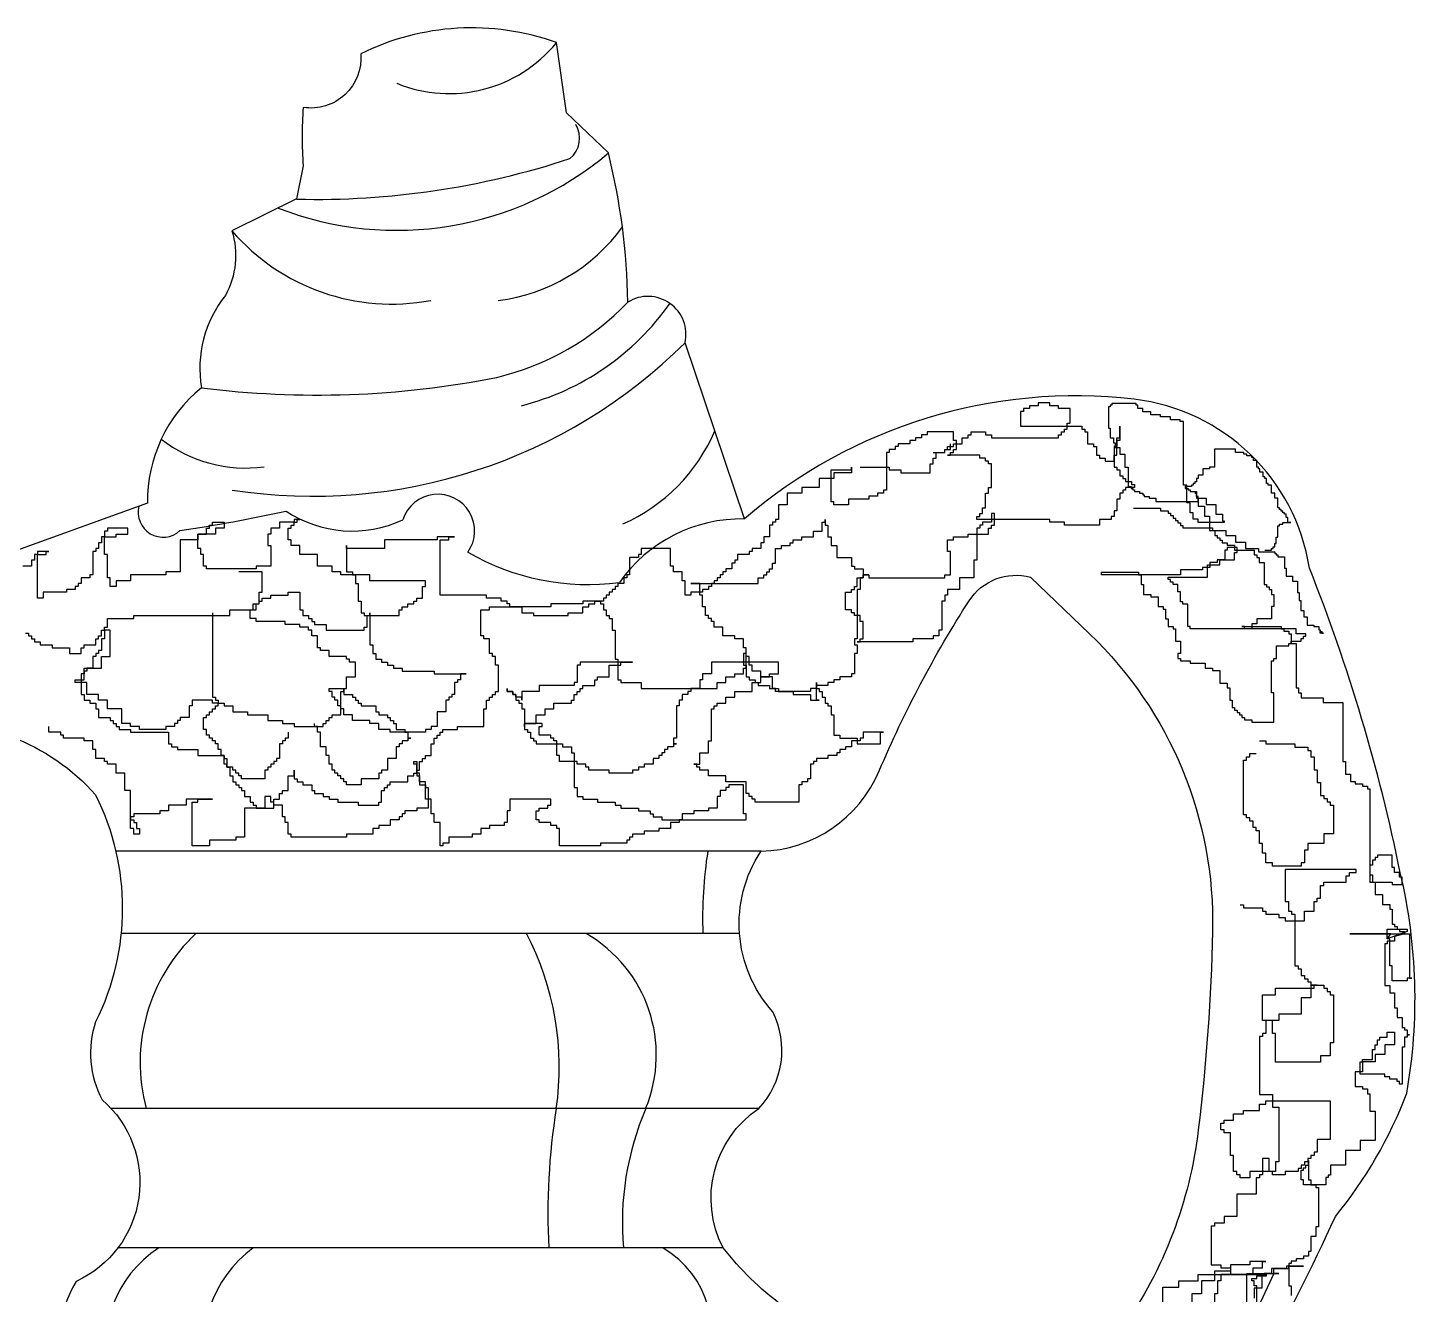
# Model space of a CAD drawing. Extents: x 493 to 4504, y 3788 to 7712.
# Drawn here: x 3674.2 to 3800.6, y 6357.9 to 6473.3 of the extents above; entities that cross this region are included whole.
import ezdxf

# ---------------------------------------------------------------- set-up
doc = ezdxf.new("R2010")
doc.units = 0
doc.header["$MEASUREMENT"] = 0
for name, color, linetype in [('3', 3, 'CONTINUOUS'), ('4', 4, 'CONTINUOUS'), ('7', 7, 'CONTINUOUS')]:
    doc.layers.add(name, color=color, linetype=linetype)

# ---------------------------------------------------------------- blocks, each defined once
blk = doc.blocks.new('FH12E021')
at = {"layer": '3'}
for p, q in [((124.77, 157.45), (75.79, 157.45)), ((121.9, 127.33), (75.95, 127.33))]:
    blk.add_line(p, q, dxfattribs=at)
for points in [[(137.83, 187.73), (138.71, 187.73), (138.71, 187.95), (138.93, 187.95), (138.93, 188.17), (139.38, 188.17), (139.38, 188.39), (140.04, 188.39), (140.04, 188.84), (140.48, 188.84), (140.48, 189.06), (140.71, 189.06), (140.71, 189.28), (141.81, 189.28), (141.81, 189.06), (142.26, 189.06), (142.26, 188.84), (147.35, 188.84), (147.35, 189.06), (147.57, 189.06), (147.57, 189.28), (147.79, 189.28), (147.79, 189.5), (148.01, 189.5), (148.01, 189.94), (148.24, 189.94), (148.24, 191.05), (147.35, 191.05), (147.35, 191.27), (146.69, 191.27), (146.69, 191.49), (145.8, 191.49), (145.8, 191.27), (145.14, 191.27), (145.14, 191.05), (144.69, 191.05), (144.69, 190.83), (144.47, 190.83), (144.47, 189.72), (149.12, 189.72), (149.12, 189.5), (149.34, 189.5), (149.34, 189.28), (149.56, 189.28), (149.56, 188.39), (150.01, 188.39), (150.01, 188.17), (150.23, 188.17), (150.23, 187.51), (150.45, 187.51), (150.45, 187.29), (150.89, 187.29), (150.89, 187.07), (151.56, 187.07), (151.56, 187.51), (151.78, 187.51), (151.78, 188.84), (152, 188.84), (152, 189.72), (152, 188.62), (151.78, 188.62), (151.78, 188.17), (151.56, 188.17), (151.56, 186.62), (151.78, 186.62), (151.78, 186.4), (152, 186.4), (152, 185.96), (152.22, 185.96), (152.22, 185.74), (152.44, 185.74), (152.44, 185.52), (152.89, 185.52), (152.89, 185.3), (153.11, 185.3), (153.11, 185.07), (152.44, 185.07), (152.44, 184.85), (152.22, 184.85), (152.22, 184.63), (152, 184.63), (152, 184.19), (151.78, 184.19), (151.78, 183.3), (151.56, 183.3), (151.56, 182.86), (151.34, 182.86), (151.34, 182.64), (150.45, 182.64), (150.45, 182.2), (147.79, 182.2), (147.79, 182.42), (146.69, 182.42), (146.69, 182.64), (141.15, 182.64), (141.15, 182.86), (141.37, 182.86), (141.37, 183.08), (141.59, 183.08), (141.59, 183.53), (141.81, 183.53), (141.81, 184.63), (142.03, 184.63), (142.03, 185.07), (142.26, 185.07), (142.26, 186.85), (142.03, 186.85), (142.03, 187.07), (141.81, 187.07), (141.81, 187.29), (141.37, 187.29), (141.37, 187.51), (138.93, 187.51), (139.16, 187.51), (139.16, 187.73), (139.38, 187.73), (139.38, 187.95), (139.6, 187.95), (139.6, 188.62), (139.38, 188.62), (139.38, 189.28), (137.38, 189.28), (137.38, 189.06), (136.94, 189.06), (136.94, 188.84), (136.5, 188.84), (136.5, 188.62), (136.06, 188.62), (136.06, 188.39), (135.17, 188.39), (135.17, 188.17), (134.95, 188.17), (134.95, 187.95), (134.5, 187.95), (134.5, 187.73), (134.28, 187.73), (134.28, 186.62), (134.5, 186.62), (134.5, 186.4), (135.39, 186.4), (135.39, 186.18), (137.61, 186.18), (137.61, 186.85), (137.83, 186.85), (137.83, 187.29), (138.05, 187.29), (138.05, 187.73), (138.71, 187.73), (138.71, 187.95), (139.16, 187.95), (139.16, 188.39)], [(163.01, 180.31), (163.51, 180.31), (163.51, 180.43), (163.63, 180.43), (163.63, 180.55), (163.76, 180.55), (163.76, 180.8), (163.88, 180.8), (163.88, 181.3), (164, 181.3), (164, 182.16), (164.13, 182.16), (164.13, 182.28), (164.37, 182.28), (164.37, 182.41), (164.99, 182.41), (164.75, 182.41), (164.75, 182.78), (164.62, 182.78), (164.62, 183.03), (164.5, 183.03), (164.5, 183.15), (164.37, 183.15), (164.37, 183.27), (164.25, 183.27), (164.25, 183.4), (164.13, 183.4), (164.13, 183.52), (164, 183.52), (164, 184.26), (163.76, 184.26), (163.76, 184.63), (163.51, 184.63), (163.51, 185.25), (163.26, 185.25), (163.26, 185.37), (163.14, 185.37), (163.14, 185.75), (163.01, 185.75), (163.01, 185.87), (162.89, 185.87), (162.89, 186.24), (162.64, 186.24), (162.64, 186.49), (162.52, 186.49), (162.52, 186.61), (162.4, 186.61), (162.4, 187.11), (162.15, 187.11), (162.15, 187.35), (162.03, 187.35), (162.03, 187.48), (161.65, 187.48), (161.65, 187.6), (161.41, 187.6), (161.41, 187.72), (160.79, 187.72), (160.79, 187.97), (159.18, 187.97), (159.18, 186.61), (158.81, 186.61), (158.81, 186.49), (158.31, 186.49), (158.31, 185.99), (157.94, 185.99), (157.94, 185.75), (157.82, 185.75), (157.82, 185.5), (157.7, 185.5), (157.7, 185.37), (157.57, 185.37), (157.57, 185.25), (157.45, 185.25), (157.45, 185.13), (156.95, 185.13), (156.95, 185), (157.2, 185), (157.2, 184.88), (157.33, 184.88), (157.33, 184.76), (157.82, 184.76), (157.82, 184.26), (158.56, 184.26), (158.56, 183.77), (159.3, 183.77), (159.3, 183.03), (159.8, 183.03), (159.8, 182.53), (159.92, 182.53), (159.92, 182.41), (157.94, 182.41), (157.94, 182.66), (157.57, 182.66), (157.57, 183.15), (157.33, 183.15), (157.33, 183.89), (157.08, 183.89), (157.08, 185.25), (156.83, 185.25), (156.83, 190.07), (156.58, 190.07), (156.58, 190.2), (155.84, 190.2), (155.84, 190.44), (155.1, 190.44), (155.1, 190.57), (154.36, 190.57), (154.36, 190.81), (153.74, 190.81), (153.74, 191.06), (153.37, 191.06), (153.37, 191.31), (153.24, 191.31), (153.24, 191.43), (151.39, 191.43), (151.39, 191.31), (151.26, 191.31), (151.26, 191.18), (151.14, 191.18), (151.14, 189.58), (151.26, 189.58), (151.26, 188.84), (151.51, 188.84), (151.51, 188.46), (151.64, 188.46), (151.64, 188.09), (152.01, 188.09), (152.01, 187.6), (152.38, 187.6), (152.38, 186.61), (152.63, 186.61), (152.63, 185.13), (152.87, 185.13), (152.87, 185), (153, 185), (153, 184.88), (153.12, 184.88), (153.12, 184.76), (153.49, 184.76), (153.49, 184.63), (153.74, 184.63), (153.74, 184.51), (153.86, 184.51), (153.86, 184.39), (154.23, 184.39), (154.23, 184.26), (154.73, 184.26), (154.73, 184.01), (157.94, 184.01), (157.94, 184.39), (157.82, 184.39), (157.82, 184.63), (157.7, 184.63), (157.82, 184.63), (157.82, 184.26), (157.94, 184.26), (157.94, 183.64), (158.44, 183.64), (158.44, 182.9), (158.81, 182.9), (158.81, 181.79), (160.05, 181.79), (160.05, 181.42), (160.79, 181.42), (160.79, 180.92), (161.53, 180.92), (161.53, 180.43), (162.52, 180.43), (162.52, 180.18), (163.76, 180.18), (163.76, 180.06), (163.88, 180.06), (163.88, 179.94), (164, 179.94), (164, 179.81), (164.5, 179.81), (164.5, 178.95), (164.62, 178.95), (164.62, 178.33), (165.12, 178.33), (165.12, 177.96), (165.49, 177.96), (165.49, 177.09), (165.61, 177.09), (165.61, 176.48), (165.74, 176.48), (165.74, 175.73), (165.98, 175.73), (165.98, 175.24), (166.23, 175.24), (166.23, 174.62), (166.72, 174.62), (166.72, 174.5), (167.1, 174.5), (167.1, 174.25), (167.22, 174.25), (167.22, 174.13), (167.34, 174.13), (167.34, 174), (167.47, 174), (167.22, 174), (167.22, 174.13)], [(132.29, 186.62), (134.28, 186.62), (134.28, 184.85), (134.06, 184.85), (134.06, 184.63), (133.62, 184.63), (133.62, 184.41), (132.95, 184.41), (132.95, 184.19), (131.4, 184.19), (131.4, 183.75), (130.3, 183.75), (130.3, 183.97), (130.08, 183.97), (130.08, 186.4), (131.63, 186.4), (131.63, 186.62), (131.63, 186.18), (130.3, 186.18), (130.3, 185.74), (129.19, 185.74), (129.19, 185.07), (127.86, 185.07), (127.86, 184.63), (126.75, 184.63), (126.75, 183.75), (126.09, 183.75), (126.09, 182.64), (125.87, 182.64), (125.87, 182.42), (125.65, 182.42), (125.65, 182.2), (125.42, 182.2), (125.42, 181.31), (124.98, 181.31), (124.98, 180.87), (124.76, 180.87), (124.76, 180.43), (124.1, 180.43), (124.1, 180.21), (123.87, 180.21), (123.87, 179.98), (122.99, 179.98), (122.99, 179.54), (122.77, 179.54), (122.77, 179.32), (122.55, 179.32), (122.55, 178.88), (122.1, 178.88), (122.1, 178.66), (121.88, 178.66), (121.88, 178.44), (121.66, 178.44), (121.66, 178.21), (121.44, 178.21), (121.44, 177.99), (121.22, 177.99), (121.22, 177.77), (121, 177.77), (121, 177.55), (120.77, 177.55), (120.77, 177.33), (120.33, 177.33), (120.33, 177.11), (119.45, 177.11), (119.45, 176.89), (119, 176.89), (119, 177.99), (118.78, 177.99), (118.78, 178.66), (118.12, 178.66), (118.12, 179.1), (117.9, 179.1), (117.9, 180.43), (115.68, 180.43), (115.68, 179.98), (115.46, 179.98), (115.46, 179.76), (114.79, 179.76), (114.79, 178.44), (114.57, 178.44), (114.57, 178.21), (114.35, 178.21), (114.35, 177.77), (113.91, 177.77), (113.91, 177.55), (113.69, 177.55), (113.69, 177.33), (113.47, 177.33), (113.47, 177.11), (113.24, 177.11), (113.24, 176.89), (113.02, 176.89), (113.02, 176.66), (112.8, 176.66), (112.8, 176.44), (111.25, 176.44), (111.25, 176.22), (108.82, 176.22), (108.82, 176), (105.71, 176), (105.71, 176.22), (105.49, 176.22), (105.49, 176.44), (105.05, 176.44), (105.05, 176.66), (103.94, 176.66), (103.94, 176.89), (100.4, 176.89), (100.4, 181.09), (101.06, 181.09), (101.06, 181.31), (101.51, 181.31), (100.18, 181.31), (100.18, 181.09), (96.19, 181.09), (96.19, 180.43), (93.31, 180.43), (93.31, 180.65), (93.31, 178.66), (93.76, 178.66), (93.76, 178.44), (93.98, 178.44), (93.98, 177.77), (94.2, 177.77), (94.2, 176.44), (94.42, 176.44), (94.42, 175.56), (94.64, 175.56), (94.64, 175.34), (97.3, 175.34), (97.3, 175.78), (97.52, 175.78), (97.52, 176), (97.96, 176), (97.96, 176.22), (98.41, 176.22), (98.41, 176.44), (98.63, 176.44), (98.63, 176.66), (99.07, 176.66), (99.07, 177.55), (99.29, 177.55), (99.29, 177.99), (95.08, 177.99), (95.08, 178.44), (92.87, 178.44), (92.87, 178.66), (92.21, 178.66), (92.21, 179.1), (91.1, 179.1), (91.1, 179.98), (89.77, 179.98), (89.77, 180.65), (89.11, 180.65), (89.11, 181.09), (88.88, 181.09), (88.88, 181.98), (89.11, 181.98), (89.11, 182.2), (89.33, 182.2), (89.33, 182.42), (89.55, 182.42), (89.55, 182.64), (89.77, 182.64), (89.33, 182.64), (89.33, 182.42), (88.22, 182.42), (88.22, 181.98), (87.55, 181.98), (87.55, 181.53), (87.33, 181.53), (87.33, 180.65), (87.55, 180.65), (87.55, 179.1), (86.45, 179.1), (86.45, 178.88), (82.68, 178.88), (82.68, 179.1), (82.46, 179.1), (82.46, 179.98), (82.24, 179.98), (82.24, 180.43), (82.02, 180.43), (82.02, 181.53), (82.68, 181.53), (82.68, 181.98), (82.9, 181.98), (82.9, 182.2), (83.13, 182.2), (83.13, 182.42), (84.01, 182.42), (84.01, 181.98), (83.35, 181.98), (83.35, 181.53), (82.02, 181.53), (82.02, 181.09), (80.69, 181.09), (80.69, 178.66), (79.58, 178.66), (79.58, 178.44), (76.92, 178.44), (76.92, 177.99), (75.82, 177.99), (75.82, 177.55), (75.37, 177.55), (75.37, 178.21), (75.15, 178.21), (75.15, 179.98), (74.93, 179.98), (74.93, 181.31), (75.82, 181.31), (75.82, 181.53), (76.7, 181.53), (76.7, 181.98), (75.15, 181.98), (75.15, 181.75), (74.93, 181.75), (74.93, 181.31), (74.71, 181.31), (74.71, 180.87), (74.49, 180.87), (74.49, 180.43), (74.27, 180.43), (74.27, 180.21), (74.05, 180.21), (74.05, 178.44), (73.82, 178.44), (73.82, 178.21), (73.16, 178.21), (73.16, 177.77), (72.94, 177.77), (72.94, 177.55), (72.72, 177.55), (72.72, 177.33), (72.05, 177.33), (72.05, 177.11), (70.28, 177.11), (70.28, 176.66), (69.84, 176.66), (69.84, 179.98), (70.5, 179.98), (70.5, 180.21), (70.72, 180.21), (69.84, 180.21), (69.84, 179.98), (69.62, 179.98), (69.62, 179.54), (69.4, 179.54), (69.4, 179.1), (68.73, 179.1)], [(68.95, 174.01), (69.17, 174.01), (69.17, 173.79), (69.4, 173.79), (69.4, 173.57), (69.62, 173.57), (69.62, 173.34), (70.06, 173.34), (70.06, 173.12), (70.95, 173.12), (70.95, 172.9), (72.27, 172.9), (72.27, 172.46), (73.16, 172.46), (73.16, 172.9), (73.38, 172.9), (73.38, 173.12), (74.27, 173.12), (74.27, 173.57), (74.49, 173.57), (74.49, 173.79), (74.71, 173.79), (74.71, 174.23), (74.93, 174.23), (74.93, 174.45), (75.15, 174.45), (75.15, 175.12), (77.15, 175.12), (77.15, 175.34), (84.45, 175.34), (84.45, 175.78), (86.45, 175.78), (86.45, 176.22), (86.67, 176.22), (86.67, 177.11), (86.89, 177.11), (86.89, 178.66), (85.12, 178.66)], [(153.05, 183.49), (155.1, 183.49), (155.1, 183.3), (155.67, 183.3), (155.67, 183.11), (155.85, 183.11), (155.85, 182.93), (156.04, 182.93), (156.04, 182.74), (156.23, 182.74), (156.23, 182.55), (156.41, 182.55), (156.41, 182.37), (156.6, 182.37), (156.6, 182.18), (156.79, 182.18), (156.79, 181.99), (159.03, 181.99), (159.03, 181.81), (159.22, 181.81), (159.22, 181.43), (159.4, 181.43), (159.4, 181.25), (159.59, 181.25), (159.59, 181.06), (159.78, 181.06), (159.78, 180.87), (160.15, 180.87), (160.15, 180.69), (160.71, 180.69), (160.71, 180.31), (162.21, 180.31), (162.21, 179.94), (162.39, 179.94), (162.39, 179.75), (162.58, 179.75), (162.58, 179.38), (162.96, 179.38), (162.96, 177.7), (163.14, 177.7), (163.14, 177.51), (163.33, 177.51), (163.33, 177.32), (163.52, 177.32), (163.52, 176.95), (163.7, 176.95), (163.7, 176.02), (163.52, 176.02), (163.52, 175.08), (162.39, 175.08), (162.39, 174.71), (162.02, 174.71), (162.02, 174.33), (157.35, 174.33), (157.35, 174.52), (157.16, 174.52), (157.16, 176.2), (156.79, 176.2), (156.79, 176.39), (156.6, 176.39), (156.6, 177.14), (156.41, 177.14), (156.41, 177.7), (156.04, 177.7), (156.04, 177.88), (155.85, 177.88), (155.85, 178.07), (155.67, 178.07), (155.67, 178.26), (158.66, 178.26), (158.66, 179.19), (159.59, 179.19), (159.59, 179.56), (160.71, 179.56), (160.71, 180.13), (160.9, 180.13), (160.9, 180.5), (160.15, 180.5), (160.15, 180.31), (159.96, 180.31), (159.96, 179.56), (159.4, 179.56), (159.4, 179.38), (158.84, 179.38), (158.84, 179), (158.28, 179), (158.28, 178.82), (156.6, 178.82), (156.6, 178.44), (150.62, 178.44), (150.62, 178.63), (153.42, 178.63), (153.42, 178.44), (153.61, 178.44), (153.61, 177.7), (153.8, 177.7), (153.8, 176.95), (154.36, 176.95), (154.36, 176.76), (154.92, 176.76), (154.92, 176.02), (155.29, 176.02), (155.29, 175.83), (155.48, 175.83), (155.48, 175.08), (155.67, 175.08), (155.67, 174.52), (156.04, 174.52), (156.04, 174.33), (156.23, 174.33), (156.23, 173.4), (156.6, 173.4), (156.6, 172.47), (156.41, 172.47), (156.41, 172.09), (156.6, 172.09), (156.6, 171.91), (157.35, 171.91), (157.35, 171.72), (158.47, 171.72), (158.47, 171.35), (159.03, 171.35), (159.03, 171.16), (159.59, 171.16), (159.59, 170.22), (160.15, 170.22), (160.15, 169.85), (160.34, 169.85), (160.34, 168.92), (160.53, 168.92), (160.53, 168.36), (160.71, 168.36), (160.71, 168.17), (160.9, 168.17), (160.9, 167.98), (161.09, 167.98), (161.09, 167.8), (161.27, 167.8), (161.27, 167.61), (161.46, 167.61), (161.46, 167.42), (162.02, 167.42), (162.02, 167.24), (163.7, 167.24), (163.7, 169.48), (163.52, 169.48), (163.52, 171.91), (163.7, 171.91), (163.7, 172.09), (163.89, 172.09), (163.89, 173.03), (164.82, 173.03), (164.82, 173.21), (165.01, 173.21), (165.01, 173.4), (165.76, 173.4), (165.76, 173.59), (165.95, 173.59), (165.95, 173.77), (166.13, 173.77), (166.13, 173.96), (165.39, 173.96), (165.39, 174.33), (161.46, 174.33), (161.46, 174.52), (161.27, 174.52), (164.26, 174.52), (164.26, 174.33), (164.45, 174.33), (164.45, 174.15), (164.82, 174.15), (164.82, 173.96), (165.01, 173.96), (165.01, 173.21), (165.39, 173.21), (165.39, 169.85), (165.57, 169.85), (165.57, 169.48), (165.76, 169.48), (165.76, 169.1), (167.44, 169.1), (167.44, 168.73), (168.94, 168.73), (168.94, 164.25), (169.12, 164.25), (169.12, 163.31), (169.5, 163.31), (169.5, 162.75), (169.87, 162.75), (169.87, 162.56), (170.43, 162.56), (170.43, 162.38), (170.81, 162.38), (170.81, 162.19), (170.99, 162.19), (170.99, 155.09), (172.68, 155.09), (172.68, 154.91), (173.42, 154.91), (173.42, 155.47), (173.24, 155.47), (173.24, 155.84), (172.86, 155.84), (172.86, 156.21), (172.68, 156.21), (172.68, 157.15), (171.55, 157.15), (171.55, 156.96), (171.37, 156.96), (171.37, 156.77), (171.18, 156.77), (171.18, 156.4), (170.99, 156.4), (170.99, 155.65), (171.18, 155.65), (171.18, 155.09), (171.37, 155.09), (171.37, 154.16), (171.93, 154.16), (171.93, 153.41), (172.49, 153.41), (172.49, 153.04), (172.68, 153.04), (172.68, 151.92), (172.86, 151.92), (172.86, 151.73), (173.05, 151.73), (173.05, 151.54), (173.24, 151.54), (173.24, 151.36), (173.61, 151.36), (173.61, 151.17), (173.98, 151.17), (173.98, 147.81), (174.17, 147.81), (173.8, 147.81), (173.8, 147.62), (172.68, 147.62), (172.68, 148.74), (172.49, 148.74), (172.49, 150.8), (172.3, 150.8), (172.3, 151.54), (173.8, 151.54), (173.8, 151.36), (172.3, 150.8), (172.56, 151.17), (169.45, 151.17), (173.61, 151.17), (172.86, 150.98), (172.86, 150.61), (172.3, 150.61), (172.3, 150.42), (172.12, 150.42), (172.12, 147.25), (172.49, 147.25), (172.49, 146.69), (172.86, 146.69), (172.86, 145.56), (173.05, 145.56), (173.05, 144.82), (173.42, 144.82), (173.42, 144.07), (173.61, 144.07), (173.61, 143.88), (173.8, 143.88), (173.8, 143.51), (173.98, 143.51), (173.8, 143.51), (173.8, 143.32), (173.61, 143.32), (173.61, 142.58), (173.42, 142.58), (173.42, 139.77), (173.24, 139.77), (173.24, 139.96), (173.05, 139.96), (173.05, 140.15), (172.49, 140.15), (172.49, 140.33), (172.12, 140.33), (172.12, 140.52), (170.25, 140.52), (170.25, 141.45), (170.43, 141.45), (170.43, 141.64), (171.18, 141.64), (171.18, 142.39), (171.37, 142.39), (171.37, 142.76), (171.55, 142.76), (171.55, 143.14), (171.74, 143.14), (171.74, 143.32), (172.3, 143.32), (172.3, 143.7), (172.86, 143.7), (172.86, 142.76), (172.12, 142.76), (172.12, 142.02), (171.37, 142.02), (171.37, 141.45), (170.43, 141.45), (170.43, 140.71), (169.87, 140.71), (169.87, 139.59), (170.43, 139.59), (170.43, 139.4), (170.81, 139.4), (170.81, 139.03), (170.99, 139.03), (170.99, 137.72), (171.37, 137.72), (171.37, 135.48), (170.25, 135.48), (170.25, 134.73), (169.12, 134.73), (169.12, 133.61), (168, 133.61), (168, 132.86), (167.82, 132.86), (167.82, 132.67), (167.63, 132.67), (167.63, 132.11), (165.95, 132.11), (165.95, 132.49), (165.76, 132.49), (165.76, 133.24), (165.95, 133.24), (165.95, 133.42), (166.13, 133.42), (166.13, 133.61), (166.32, 133.61), (166.32, 133.98), (166.32, 132.49), (166.51, 132.49), (166.51, 132.11), (166.88, 132.11), (166.88, 131.93), (167.07, 131.93), (167.07, 128.94), (166.88, 128.94), (166.88, 128.19), (166.51, 128.19), (166.51, 127.07), (166.32, 127.07), (166.32, 126.7), (165.95, 126.7), (165.95, 126.51), (165.39, 126.51), (165.39, 126.32), (165.01, 126.32), (165.01, 126.14), (164.82, 126.14), (164.82, 124.45), (165.01, 124.45), (165.01, 123.71)], [(162.39, 122.77), (162.39, 124.45), (162.21, 124.45), (162.21, 124.83), (162.02, 124.83), (162.02, 125.02), (162.39, 125.02), (162.39, 125.2), (163.14, 125.2), (163.14, 125.39), (163.7, 125.39), (163.7, 125.76), (164.82, 125.76), (164.82, 125.95), (165.95, 125.95), (164.64, 125.95), (164.64, 125.76), (163.52, 125.76), (163.52, 125.39), (162.96, 125.39), (162.96, 125.2), (162.77, 125.2), (162.77, 124.27), (162.21, 124.27), (162.21, 123.52)], [(161.65, 121.09), (161.65, 125.39), (164.08, 125.39), (163.7, 125.39), (158.47, 114.18)], [(88.88, 166.48), (88.88, 166.04), (88.66, 166.04), (88.66, 165.82), (88.44, 165.82), (88.44, 165.6), (88.22, 165.6), (88.22, 164.49), (88, 164.49), (88, 164.27), (87.78, 164.27), (87.78, 164.05), (87.55, 164.05), (87.55, 163.83), (87.33, 163.83), (87.33, 163.61), (87.11, 163.61), (87.11, 162.94), (85.34, 162.94), (85.34, 163.16), (85.12, 163.16), (85.12, 163.38), (84.9, 163.38), (84.9, 163.61), (84.68, 163.61), (84.68, 163.83), (84.23, 163.83), (84.23, 164.05), (84.01, 164.05), (84.01, 164.71), (83.79, 164.71), (83.79, 165.16), (83.57, 165.16), (83.57, 165.6), (83.35, 165.6), (83.35, 165.82), (83.13, 165.82), (83.13, 166.04), (82.9, 166.04), (82.9, 166.26), (82.68, 166.26), (82.68, 166.7), (82.46, 166.7), (82.46, 167.59), (82.68, 167.59), (82.68, 167.81), (82.9, 167.81), (82.9, 168.03), (83.13, 168.03), (83.13, 168.25), (83.35, 168.25), (83.35, 168.48), (83.57, 168.48), (83.57, 168.7), (83.13, 168.7), (83.13, 168.92), (81.58, 168.92), (81.58, 168.48), (81.35, 168.48), (81.35, 167.59), (80.69, 167.59), (80.69, 167.37), (80.47, 167.37), (80.47, 167.15), (80.25, 167.15), (80.25, 166.93), (79.58, 166.93), (79.58, 166.7), (77.59, 166.7), (77.59, 166.93), (76.92, 166.93), (76.92, 167.15), (76.26, 167.15), (76.26, 168.25), (75.15, 168.25), (75.15, 168.92), (74.49, 168.92), (74.49, 169.36), (73.6, 169.36), (73.6, 170.25), (72.72, 170.25), (72.72, 170.47), (73.38, 170.47), (73.38, 171.35), (74.71, 171.35), (74.71, 172.24), (75.37, 172.24), (75.37, 174.23), (74.93, 174.23), (74.93, 173.57), (74.71, 173.57), (74.71, 172.68), (74.49, 172.68), (74.49, 172.46), (74.27, 172.46), (74.27, 172.24), (74.05, 172.24), (74.05, 171.35), (73.6, 171.35), (73.6, 171.13), (73.38, 171.13), (73.38, 170.91), (73.16, 170.91), (73.16, 169.36), (73.38, 169.36), (73.38, 168.92), (73.82, 168.92), (73.82, 168.7), (74.27, 168.7), (74.27, 168.25), (74.49, 168.25), (74.49, 167.59), (75.37, 167.59), (75.37, 167.37), (75.6, 167.37), (75.6, 167.15), (75.82, 167.15), (75.82, 166.93), (76.04, 166.93), (76.04, 166.7), (76.92, 166.7), (76.92, 166.48), (79.8, 166.48), (79.8, 165.6), (80.03, 165.6), (80.03, 165.38), (80.47, 165.38), (80.47, 165.16), (82.02, 165.16), (82.02, 164.71), (84.01, 164.71), (84.01, 164.49), (84.23, 164.49), (84.23, 163.83), (84.45, 163.83), (84.45, 163.16), (84.68, 163.16), (84.68, 162.72), (84.9, 162.72), (84.9, 162.5), (85.12, 162.5), (85.12, 162.28), (85.34, 162.28), (85.34, 162.06), (85.56, 162.06), (85.56, 161.61), (86, 161.61), (86, 161.17), (86.23, 161.17), (86.23, 160.95), (86.45, 160.95), (86.45, 160.73), (87.78, 160.73), (87.78, 161.39), (88.22, 161.39), (88.22, 161.84), (88.44, 161.84), (88.44, 162.06), (88.88, 162.06), (88.88, 163.16), (89.33, 163.16), (89.33, 163.61), (89.33, 162.94), (89.55, 162.94), (89.55, 162.72), (89.99, 162.72), (89.99, 162.5), (90.66, 162.5), (90.66, 162.06), (90.88, 162.06), (90.88, 161.84), (91.54, 161.84), (91.54, 161.61), (91.98, 161.61), (91.98, 161.39), (92.65, 161.39), (92.65, 161.17), (94.2, 161.17), (94.2, 160.95), (95.75, 160.95), (95.75, 161.17), (95.97, 161.17), (95.97, 162.06), (96.19, 162.06), (96.19, 162.28), (96.41, 162.28), (96.41, 162.5), (96.63, 162.5), (96.63, 162.72), (97.96, 162.72), (97.96, 163.16), (98.41, 163.16), (98.41, 163.38), (98.63, 163.38), (98.63, 163.61), (98.85, 163.61), (98.85, 164.27), (99.07, 164.27), (99.07, 164.49), (99.29, 164.49), (99.29, 164.71), (99.74, 164.71), (99.74, 165.6), (99.96, 165.6), (99.96, 166.04), (100.18, 166.04), (100.18, 166.26), (100.4, 166.26), (100.4, 166.48), (100.62, 166.48), (100.62, 166.7), (101.73, 166.7), (101.73, 166.93), (103.72, 166.93), (103.72, 168.25), (103.94, 168.25), (103.94, 168.92), (104.16, 168.92), (104.16, 169.14), (104.39, 169.14), (104.39, 169.36), (104.61, 169.36), (104.61, 169.58), (104.83, 169.58), (104.83, 171.57), (104.61, 171.57), (104.61, 172.24), (104.39, 172.24), (104.39, 172.46), (104.16, 172.46), (104.16, 173.57), (103.72, 173.57), (103.72, 173.79), (103.5, 173.79), (103.5, 175.78), (104.16, 175.78), (104.16, 176), (106.6, 176), (106.6, 175.56), (107.49, 175.56), (107.49, 175.34), (110.14, 175.34), (110.14, 175.56), (111.25, 175.56), (111.25, 176), (111.69, 176), (111.69, 176.22), (112.14, 176.22), (112.14, 176.44), (112.58, 176.44), (112.58, 176.22), (112.8, 176.22), (112.8, 175.78), (113.02, 175.78), (113.02, 175.34), (113.24, 175.34), (113.24, 175.12), (113.47, 175.12), (113.47, 174.23), (113.69, 174.23), (113.69, 172.02), (113.91, 172.02), (113.91, 170.47), (114.13, 170.47), (114.13, 170.25), (115.68, 170.25), (115.68, 169.8), (121.44, 169.8), (121.44, 170.25), (122.1, 170.25), (122.1, 170.69), (122.77, 170.69), (122.77, 170.91), (123.43, 170.91), (123.43, 171.35), (123.65, 171.35), (123.65, 172.9), (123.43, 172.9), (123.43, 173.57), (122.77, 173.57), (122.77, 173.79), (121.88, 173.79), (121.88, 174.45), (121.22, 174.45), (121.22, 174.89), (121, 174.89), (121, 175.12), (120.77, 175.12), (120.77, 175.34), (120.55, 175.34), (120.55, 176), (120.33, 176), (120.33, 176.89), (120.11, 176.89), (120.11, 177.77), (119.45, 177.77), (124.54, 177.77), (124.54, 178.21), (124.98, 178.21), (124.98, 178.44), (125.2, 178.44), (125.2, 178.66), (125.42, 178.66), (125.42, 178.88), (125.65, 178.88), (125.65, 179.32), (125.87, 179.32), (125.87, 180.43), (126.31, 180.43), (126.31, 180.65), (126.98, 180.65), (126.98, 180.87), (127.2, 180.87), (127.2, 181.09), (127.86, 181.09), (127.86, 181.31), (128.75, 181.31), (128.75, 181.75), (129.41, 181.75), (129.41, 182.42), (129.63, 182.42), (129.63, 182.64), (129.63, 182.2), (129.85, 182.2), (129.85, 181.31), (130.08, 181.31), (130.08, 180.65), (130.52, 180.65), (130.52, 179.76), (131.63, 179.76), (131.63, 179.1), (131.85, 179.1), (131.85, 178.88), (132.51, 178.88), (132.51, 178.44), (132.95, 178.44), (132.95, 178.21), (138.71, 178.21), (138.71, 178.44), (139.16, 178.44), (139.16, 180.21), (138.93, 180.21), (138.93, 181.09), (139.38, 181.09), (139.38, 181.31), (140.48, 181.31), (140.48, 181.53), (142.03, 181.53), (142.03, 181.98), (142.26, 181.98), (142.26, 182.2), (142.48, 182.2), (142.48, 183.08), (142.26, 183.08), (142.26, 182.42), (141.59, 182.42), (141.59, 182.2), (141.37, 182.2), (141.37, 181.98), (141.15, 181.98), (141.15, 179.54), (140.93, 179.54), (140.93, 178.21), (139.82, 178.21), (139.82, 177.33), (138.93, 177.33), (138.93, 176.89), (138.71, 176.89), (138.71, 176.44), (138.49, 176.44), (138.49, 174.23), (138.27, 174.23), (138.27, 173.79), (137.83, 173.79), (137.83, 173.57), (136.28, 173.57), (136.28, 173.34), (132.07, 173.34), (132.29, 173.34), (132.29, 173.57), (132.51, 173.57), (132.51, 174.89), (132.29, 174.89), (132.29, 175.34), (131.85, 175.34), (131.85, 175.56), (131.63, 175.56), (131.63, 175.78), (131.18, 175.78), (131.18, 177.11), (131.63, 177.11), (131.63, 177.33), (131.85, 177.33), (131.85, 177.55), (132.07, 177.55), (132.07, 178.21), (132.51, 178.21), (132.51, 178.44), (132.95, 178.44), (132.51, 178.44), (132.51, 178.21), (132.29, 178.21), (132.29, 177.33), (132.07, 177.33), (132.07, 173.57), (131.85, 173.57), (131.85, 173.12), (132.07, 173.12), (132.07, 172.46), (131.85, 172.46), (131.85, 170.91), (131.63, 170.91), (131.63, 170.69), (130.74, 170.69), (130.74, 170.47), (130.3, 170.47), (130.3, 170.25), (129.85, 170.25), (129.85, 170.02), (128.97, 170.02), (128.97, 169.8), (128.53, 169.8), (128.53, 169.58), (125.87, 169.58), (125.87, 169.8), (125.65, 169.8), (125.65, 170.69), (124.76, 170.69), (124.76, 171.13), (124.1, 171.13), (124.1, 171.57), (123.87, 171.57), (123.87, 172.24), (123.65, 172.24), (123.65, 172.46), (123.43, 172.46), (123.43, 171.57), (123.65, 171.57), (123.65, 170.69), (123.87, 170.69), (123.87, 170.47), (124.32, 170.47), (124.32, 170.25), (124.54, 170.25), (124.54, 170.02), (125.42, 170.02), (125.42, 169.8), (126.09, 169.8), (126.09, 169.58), (127.2, 169.58), (127.2, 169.36), (128.53, 169.36), (128.53, 168.92), (129.19, 168.92), (128.97, 168.92), (128.97, 170.25), (128.97, 169.8), (129.19, 169.8), (129.19, 169.58), (129.41, 169.58), (129.41, 169.14), (129.63, 169.14), (129.63, 168.7), (129.85, 168.7), (129.85, 168.48), (130.08, 168.48), (130.08, 167.81), (130.3, 167.81), (130.3, 166.26), (130.74, 166.26), (130.74, 166.04), (132.07, 166.04), (132.07, 165.6), (133.84, 165.6), (133.84, 166.48), (134.06, 166.48), (132.51, 166.48), (132.51, 166.04), (132.29, 166.04), (132.29, 165.82), (131.63, 165.82), (131.63, 165.38), (131.18, 165.38), (131.18, 165.16), (130.74, 165.16), (130.74, 164.93), (130.52, 164.93), (130.52, 164.71), (129.85, 164.71), (129.85, 164.49), (128.97, 164.49), (128.97, 164.27), (128.75, 164.27), (128.75, 164.05), (128.53, 164.05), (128.53, 162.94), (128.3, 162.94), (128.3, 162.72), (127.86, 162.72), (127.86, 162.5), (127.64, 162.5), (127.64, 161.17), (124.32, 161.17), (124.32, 161.39), (124.1, 161.39), (124.1, 161.61), (123.87, 161.61), (123.87, 161.84), (123.65, 161.84), (123.65, 162.72), (122.1, 162.72), (122.1, 163.16), (120.77, 163.16), (120.77, 163.61), (120.11, 163.61), (120.11, 163.83), (119.89, 163.83), (119.89, 164.05), (119.67, 164.05), (120.11, 164.05), (120.11, 164.93), (120.77, 164.93), (120.77, 165.82), (121, 165.82), (121, 168.25), (121.22, 168.25), (121.22, 168.48), (121.44, 168.48), (121.44, 168.7), (122.1, 168.7), (122.1, 169.14), (122.77, 169.14), (122.77, 169.58), (124.1, 169.58), (124.1, 170.25), (124.76, 170.25), (124.76, 170.69), (125.42, 170.69), (125.42, 170.91), (126.09, 170.91), (126.09, 171.8), (121, 171.8), (121, 170.91), (120.33, 170.91), (120.33, 170.47), (120.11, 170.47), (120.11, 169.8), (119.45, 169.8), (119.45, 169.58), (119.22, 169.58), (119.22, 169.36), (118.78, 169.36), (118.78, 168.92), (118.56, 168.92), (118.56, 168.48), (118.34, 168.48), (118.34, 166.04), (118.12, 166.04), (118.12, 165.6), (118.34, 165.6), (118.12, 165.6), (118.12, 165.38), (117.67, 165.38), (117.67, 165.16), (117.45, 165.16), (117.45, 164.93), (117.23, 164.93), (117.23, 164.71), (117.01, 164.71), (117.01, 164.49), (116.57, 164.49), (116.57, 164.05), (115.9, 164.05), (115.9, 163.83), (115.46, 163.83), (115.46, 163.61), (115.02, 163.61), (115.02, 163.38), (113.24, 163.38), (113.24, 163.61), (111.69, 163.61), (111.69, 163.83), (111.47, 163.83), (111.47, 164.05), (110.81, 164.05), (110.81, 164.27), (109.48, 164.27), (109.48, 164.71), (109.26, 164.71), (109.26, 165.82), (109.04, 165.82), (109.04, 166.04), (108.82, 166.04), (108.82, 166.26), (107.93, 166.26), (107.93, 166.93), (108.15, 166.93), (108.15, 167.15), (106.82, 167.15), (106.82, 166.93), (106.82, 167.15), (107.71, 167.15), (107.71, 167.81), (108.37, 167.81), (108.37, 168.25), (109.04, 168.25), (109.04, 168.7), (110.37, 168.7), (110.37, 168.92), (110.59, 168.92), (110.59, 169.36), (110.81, 169.36), (110.81, 169.58), (111.03, 169.58), (111.03, 169.8), (111.25, 169.8), (111.25, 170.02), (112.14, 170.02), (112.14, 170.47), (112.36, 170.47), (112.36, 170.69), (113.24, 170.69), (113.24, 171.57), (114.13, 171.57), (114.13, 171.8), (115.02, 171.8), (111.03, 171.8), (111.03, 171.57), (110.81, 171.57), (110.81, 170.25), (110.59, 170.25), (110.59, 170.02), (107.93, 170.02), (107.93, 169.58), (106.6, 169.58), (106.6, 168.92), (106.6, 169.14), (106.16, 169.14), (106.16, 169.36), (105.94, 169.36), (105.94, 169.58), (105.49, 169.58), (105.49, 169.8), (105.49, 169.58), (105.94, 169.58), (105.94, 169.36), (106.16, 169.36), (106.16, 168.92), (106.38, 168.92), (106.38, 168.7), (106.6, 168.7), (106.6, 168.25), (106.82, 168.25), (106.82, 166.7), (107.04, 166.7), (107.04, 166.48), (107.27, 166.48), (107.27, 166.04), (107.49, 166.04), (107.49, 165.82), (107.71, 165.82), (107.71, 165.6), (109.7, 165.6), (109.7, 165.38), (110.37, 165.38), (110.37, 164.93), (110.59, 164.93), (110.59, 162.28), (110.81, 162.28), (110.81, 161.61), (111.25, 161.61), (111.25, 161.39), (112.36, 161.39), (112.36, 161.17), (113.69, 161.17), (113.69, 160.95), (114.13, 160.95), (114.13, 160.73), (115.46, 160.73), (115.46, 160.51), (116.35, 160.51), (116.35, 160.29), (116.57, 160.29), (116.57, 160.06), (117.23, 160.06), (117.23, 159.84), (123.65, 159.84), (123.65, 160.29), (123.43, 160.29), (123.43, 162.5), (122.32, 162.5), (122.32, 162.28), (122.1, 162.28), (122.1, 162.06), (121.66, 162.06), (121.66, 161.61), (121.44, 161.61), (121.44, 160.73), (120.77, 160.73), (120.77, 160.51), (119.67, 160.51), (119.67, 160.29), (118.78, 160.29), (118.78, 159.84), (118.56, 159.84), (118.56, 159.62), (117.9, 159.62), (117.9, 159.18), (117.01, 159.18), (117.01, 158.96), (115.9, 158.96), (115.9, 158.74), (115.02, 158.74), (115.02, 158.52), (114.79, 158.52), (114.79, 158.29), (114.57, 158.29), (114.57, 158.07), (112.58, 158.07), (112.58, 157.85), (109.48, 157.85), (109.48, 159.18), (109.26, 159.18), (109.26, 159.4), (108.82, 159.4), (108.82, 159.62), (107.93, 159.62), (107.93, 159.84), (107.71, 159.84), (107.71, 160.51), (107.93, 160.51), (107.93, 160.73), (108.59, 160.73), (108.59, 160.95), (108.82, 160.95), (108.82, 161.39), (105.71, 161.39), (105.71, 160.51), (105.49, 160.51), (105.49, 159.62), (105.27, 159.62), (105.27, 159.4), (104.16, 159.4), (104.16, 159.18), (103.5, 159.18), (103.5, 158.74), (102.84, 158.74), (102.84, 158.52), (101.06, 158.52), (101.06, 158.07), (100.62, 158.07), (100.62, 157.85), (100.4, 157.85), (100.4, 159.62), (99.96, 159.62), (99.96, 160.29), (99.74, 160.29), (99.74, 161.39), (99.29, 161.39), (99.29, 162.72), (98.85, 162.72), (98.85, 163.38), (98.63, 163.38), (98.63, 164.05), (98.41, 164.05), (98.41, 164.27), (98.63, 164.27), (98.63, 163.16), (98.85, 163.16), (98.85, 162.5), (99.29, 162.5), (99.29, 162.28), (99.51, 162.28), (99.51, 160.73), (98.63, 160.73), (98.63, 160.51), (97.74, 160.51), (97.74, 160.29), (97.52, 160.29), (97.52, 160.06), (97.3, 160.06), (97.3, 159.84), (96.63, 159.84), (96.63, 159.4), (95.75, 159.4), (95.75, 159.18), (95.31, 159.18), (95.31, 158.74), (93.31, 158.74), (93.31, 158.52), (89.11, 158.52), (89.11, 158.74), (88.88, 158.74), (88.88, 159.62), (88.66, 159.62), (88.66, 160.06), (88.44, 160.06), (88.44, 160.95), (87.78, 160.95), (87.78, 161.17), (87.55, 161.17), (87.55, 161.61), (87.11, 161.61), (87.11, 160.73), (85.56, 160.73), (85.56, 158.52), (84.9, 158.52), (84.9, 158.29), (82.9, 158.29), (82.9, 157.85), (81.58, 157.85), (81.58, 161.17), (82.02, 161.17), (82.02, 161.39), (83.13, 161.39), (81.13, 161.39), (81.13, 160.95), (79.8, 160.95), (79.8, 160.51), (79.14, 160.51), (79.14, 160.29), (77.15, 160.29), (77.15, 160.06), (76.92, 160.06), (76.92, 159.84), (77.15, 159.84), (77.15, 159.62), (77.37, 159.62), (77.37, 159.18), (77.59, 159.18), (77.59, 158.74), (77.15, 158.74), (77.15, 159.18), (76.92, 159.18), (76.92, 162.06), (76.48, 162.06), (76.48, 163.38), (75.82, 163.38), (75.82, 164.05), (75.15, 164.05), (75.15, 164.27), (74.93, 164.27), (74.93, 164.49), (74.27, 164.49), (74.27, 165.16), (74.05, 165.16), (74.05, 165.82), (73.38, 165.82), (73.38, 166.04), (71.83, 166.04), (71.83, 166.26), (71.61, 166.26), (71.61, 166.48), (70.72, 166.48), (70.72, 166.93)], [(83.13, 175.56), (83.13, 169.14), (83.35, 169.14), (83.35, 168.92), (83.57, 168.92), (83.57, 168.7), (84.01, 168.7), (84.01, 168.48), (84.68, 168.48), (84.68, 168.03), (85.78, 168.03), (85.78, 167.81), (87.33, 167.81), (87.33, 167.37), (88.44, 167.37), (88.44, 167.15), (89.33, 167.15), (89.33, 166.93), (91.54, 166.93), (91.54, 167.15), (91.76, 167.15), (91.76, 167.37), (91.98, 167.37), (91.98, 167.59), (92.21, 167.59), (92.21, 167.81), (92.87, 167.81), (92.87, 169.58), (93.09, 169.58), (93.09, 169.8), (93.31, 169.8), (93.31, 170.69), (93.98, 170.69), (93.98, 171.8), (93.53, 171.8), (93.53, 172.02), (93.31, 172.02), (93.31, 172.24), (91.98, 172.24), (91.98, 172.68), (91.32, 172.68), (91.32, 172.9), (91.1, 172.9), (91.1, 173.79), (90.66, 173.79), (90.66, 174.23), (90.43, 174.23), (90.43, 174.45), (89.77, 174.45), (89.77, 174.67), (88.66, 174.67), (88.66, 174.89), (86.45, 174.89), (86.45, 175.12), (86, 175.12), (86, 175.78), (86.23, 175.78), (86.23, 176.22), (86.67, 176.22), (86.67, 176.44), (86.89, 176.44), (86.89, 176.66), (87.55, 176.66), (87.55, 176.89), (88.88, 176.89), (88.88, 177.11), (89.77, 177.11), (89.77, 175.78), (89.99, 175.78), (89.99, 175.34), (90.43, 175.34), (90.43, 175.12), (90.66, 175.12), (90.66, 174.89), (90.88, 174.89), (90.88, 174.67), (91.76, 174.67), (91.76, 174.23), (94.64, 174.23), (94.64, 174.45), (94.86, 174.45), (94.86, 175.34), (95.08, 175.34), (95.08, 175.56), (95.08, 173.12), (95.31, 173.12), (95.31, 172.46), (95.53, 172.46), (95.53, 172.02), (95.97, 172.02), (95.97, 171.8), (96.41, 171.8), (96.41, 171.57), (96.86, 171.57), (96.86, 171.35), (97.52, 171.35), (97.52, 171.13), (99.96, 171.13), (99.96, 170.91), (102.39, 170.91), (101.95, 170.91), (101.95, 170.47), (101.73, 170.47), (101.73, 170.25), (101.51, 170.25), (101.51, 169.36), (101.29, 169.36), (101.29, 169.14), (101.06, 169.14), (101.06, 168.92), (100.84, 168.92), (100.84, 168.03), (100.18, 168.03), (100.18, 166.93), (99.74, 166.93), (99.74, 166.7), (99.29, 166.7), (99.29, 166.48), (96.63, 166.48), (96.63, 166.7), (95.75, 166.7), (95.75, 167.15), (95.08, 167.15), (95.08, 167.37), (93.76, 167.37), (93.76, 167.81), (93.09, 167.81), (93.09, 168.25), (92.87, 168.25), (92.87, 168.48), (92.65, 168.48), (92.65, 168.92), (92.43, 168.92), (92.43, 169.14), (92.21, 169.14), (92.21, 169.58), (91.98, 169.58), (91.98, 169.8), (93.09, 169.8), (93.09, 169.36), (93.76, 169.36), (93.76, 169.14), (93.98, 169.14), (93.98, 168.92), (94.2, 168.92), (94.2, 168.7), (94.42, 168.7), (94.42, 168.48), (95.53, 168.48), (95.53, 168.03), (95.75, 168.03), (95.75, 167.81), (96.41, 167.81), (96.41, 167.59), (96.63, 167.59), (96.63, 167.37), (96.86, 167.37), (96.86, 167.15), (97.08, 167.15), (97.08, 166.7), (97.74, 166.7), (97.74, 166.48), (97.96, 166.48), (97.96, 166.04), (98.19, 166.04), (97.96, 166.04), (97.96, 165.82), (97.52, 165.82), (97.52, 165.6), (97.3, 165.6), (97.3, 165.38), (97.08, 165.38), (97.08, 164.49), (96.41, 164.49), (96.41, 163.61), (95.97, 163.61), (95.97, 163.38), (95.75, 163.38), (95.75, 162.94), (94.42, 162.94), (94.42, 162.5), (93.31, 162.5), (93.31, 162.72), (93.09, 162.72), (93.09, 162.94), (92.87, 162.94), (92.87, 163.16), (92.65, 163.16), (92.65, 163.38), (92.43, 163.38), (92.43, 163.61), (92.21, 163.61), (92.21, 164.05), (91.98, 164.05), (91.98, 164.71), (91.76, 164.71), (91.76, 165.38), (91.32, 165.38), (91.32, 166.48), (91.1, 166.48), (91.1, 166.93), (90.88, 166.93), (90.88, 167.15)], [(162.6, 165.84), (163.09, 165.84), (163.09, 165.59), (165.28, 165.59), (165.28, 165.35), (166.26, 165.35), (166.26, 165.1), (166.51, 165.1), (166.51, 164.62), (166.75, 164.62), (166.75, 163.64), (166.99, 163.64), (166.99, 162.66), (167.24, 162.66), (167.24, 161.69), (167.48, 161.69), (167.48, 161.44), (167.73, 161.44), (167.73, 161.2), (167.97, 161.2), (167.97, 160.95), (168.22, 160.95), (168.22, 158.76), (167.48, 158.76), (167.48, 158.03), (166.26, 158.03), (166.26, 157.54), (166.02, 157.54), (166.02, 156.56), (165.77, 156.56), (165.77, 156.32), (163.58, 156.32), (163.58, 156.56), (163.09, 156.56), (163.09, 157.29), (162.84, 157.29), (162.84, 158.03), (162.6, 158.03), (162.6, 159), (162.35, 159), (162.35, 159.25), (162.11, 159.25), (162.11, 159.73), (161.87, 159.73), (161.87, 159.98), (161.62, 159.98), (161.62, 160.22), (161.38, 160.22), (161.38, 164.37), (161.62, 164.37), (161.62, 164.62), (161.87, 164.62), (161.87, 164.86), (162.35, 164.86)], [(161.13, 153.39), (161.38, 153.39), (161.38, 153.14), (162.84, 153.14), (162.84, 152.9), (163.09, 152.9), (163.09, 152.66), (164.06, 152.66), (164.06, 152.41), (164.55, 152.41), (164.55, 152.17), (166.02, 152.17), (166.02, 152.9), (166.75, 152.9), (166.75, 153.63), (166.99, 153.63), (166.99, 153.88), (167.24, 153.88), (167.24, 154.85), (167.48, 154.85), (167.48, 155.1), (169.19, 155.1), (169.19, 155.58), (169.44, 155.58), (169.44, 155.83), (169.93, 155.83), (169.93, 156.07), (164.55, 156.07), (164.55, 153.63), (164.8, 153.63), (164.8, 152.9), (165.04, 152.9), (165.04, 152.66), (165.28, 152.66), (165.28, 148.75), (165.53, 148.75), (165.53, 148.51), (165.77, 148.51), (165.77, 148.02), (166.02, 148.02), (166.02, 147.77), (166.26, 147.77), (166.26, 147.53), (166.51, 147.53), (166.51, 147.29), (167.48, 147.29), (167.48, 147.04), (167.73, 147.04), (167.73, 146.8), (167.97, 146.8), (167.97, 146.55), (168.22, 146.55), (168.22, 142.89), (167.97, 142.89), (167.97, 141.92), (167.24, 141.92), (167.24, 141.43), (163.82, 141.43), (163.82, 143.62), (163.58, 143.62), (163.58, 144.6), (162.84, 144.6), (162.84, 146.55), (163.82, 146.55), (163.82, 147.04), (166.75, 147.04), (166.75, 147.29), (166.99, 147.29), (166.51, 147.29), (166.51, 146.31), (165.77, 146.31), (165.77, 145.09), (164.06, 145.09), (164.06, 144.6), (163.09, 144.6), (163.09, 143.62), (162.84, 143.62), (162.84, 143.38), (162.6, 143.38), (162.6, 138.99), (163.58, 138.99), (163.58, 138.01), (164.06, 138.01), (164.06, 133.86), (163.82, 133.86), (163.82, 133.13), (161.87, 133.13), (161.87, 132.64), (161.13, 132.64), (161.13, 132.88), (160.89, 132.88), (160.89, 133.13), (160.64, 133.13), (160.64, 134.35), (160.4, 134.35), (160.4, 136.06), (159.91, 136.06), (159.91, 136.3), (159.67, 136.3), (159.67, 136.79), (159.91, 136.79), (159.91, 137.03), (160.64, 137.03), (160.64, 137.52), (161.38, 137.52), (161.38, 137.77), (162.6, 137.77), (162.6, 138.25), (163.09, 138.25), (163.09, 138.5), (167.97, 138.5), (167.97, 135.57), (166.99, 135.57), (166.99, 134.59), (166.75, 134.59), (166.75, 134.35), (166.51, 134.35), (166.51, 134.11), (166.26, 134.11), (166.26, 133.86), (166.02, 133.86), (166.02, 133.62), (165.77, 133.62), (165.77, 133.37), (165.53, 133.37), (165.53, 133.13), (164.55, 133.13), (164.55, 132.88), (163.58, 132.88), (163.58, 133.13), (163.33, 133.13), (163.33, 134.11), (162.84, 134.11), (162.84, 132.88), (162.6, 132.88), (162.6, 132.64), (162.35, 132.64), (162.35, 131.42), (160.89, 131.42), (160.89, 129.71), (159.91, 129.71), (159.91, 129.22), (159.18, 129.22), (159.18, 128.98), (158.93, 128.98), (158.93, 126.05), (159.67, 126.05), (159.67, 125.81), (160.4, 125.81), (160.4, 125.32), (163.09, 125.32), (159.67, 125.32), (159.67, 124.83), (159.42, 124.83), (159.42, 123.85), (159.18, 123.85), (159.18, 122.88)], [(155.27, 121.66), (155.27, 124.34), (156.49, 124.34), (156.49, 124.83), (157.96, 124.83), (157.96, 125.32), (162.11, 125.32), (162.11, 125.81), (162.84, 125.81), (162.84, 126.29), (163.09, 126.29), (161.87, 126.29), (161.87, 126.05), (160.4, 126.05), (160.4, 125.56), (159.18, 125.56), (159.18, 124.83), (158.2, 124.83), (158.2, 123.85), (157.47, 123.85), (157.47, 122.39)]]:
    blk.add_lwpolyline(points, dxfattribs=at)
for centre, radius, start, end in [((101.1, 225.47), 10.5, 247.7616, 320.8103), ((97.12, 229.48), 24.89, 248.7919, 310.186), ((96.74, 215), 16.01, 220.7185, 280.6485), ((103.12, 212.89), 13.73, 277.1197, 324.1348), ((101.7, 210.42), 19.76, 284.3107, 324.8632), ((90.75, 224.46), 40.06, 261.2224, 314.8463), ((85.68, 197.1), 10.56, 232.4109, 277.4079), ((108.82, 194.68), 13.53, 293.7722, 336.863), ((154.05, 152.31), 33.72, 171.2189, 181.874), ((91.05, 141.42), 13.41, 133.1574, 195.1675), ((87.44, 141.04), 22.01, 351.8153, 27.504), ((106.19, 141.98), 10.63, 337.4619, 60.1369), ((157.85, 130), 49.26, 170.766, 183.112), ((136.17, 129.25), 21.93, 156.7487, 185.023), ((83.76, 119.99), 8.72, 122.6772, 198.0286), ((91.66, 119.9), 9.21, 126.2057, 196.4211), ((113.52, 120.84), 7.52, 331.8825, 59.5986)]:
    blk.add_arc(centre, radius, start, end, dxfattribs=at)
at = {"layer": '4'}
for points in [[(156.05, 107.55, 0.039687), (168.36, 129.71, 0.079837), (173.78, 139.07, 0.102037), (173.29, 155.81, 0.04462), (166.39, 178.95, 0.336311), (153.09, 191.76, 0.209995), (123.51, 182.68), (119, 196.05, 0.664515), (114.66, 199.14, 0.056889), (113.18, 210.47), (110, 213.51), (109.24, 218.84, 0.203878), (94.38, 217.99, -0.487219), (90.02, 213.92, 0.041717), (90.02, 209.48), (89.52, 206.97), (84.6, 204.56, -0.203754), (84.11, 199.64, 0.212316), (82.29, 192.64, 0.228918), (78.2, 183.88), (60.46, 177.48)], [(67.85, 166.15, -0.121903), (74.26, 161.72, -0.235325), (74.26, 144.49, 0.203309), (74.75, 138.58, -0.547586), (72.78, 124.79, 0.204749), (71.79, 117.29)], [(145.22, 178.25), (149.71, 173.95, -0.210263), (159.04, 151.36, -0.024246), (157.96, 136.3, -0.122786), (152.22, 121.23, -0.017634), (146.3, 113.34, -0.374789), (137.15, 111.73, 0.020317), (125.5, 117.29, 0.346566), (127.2, 121.59), (126.35, 122.98, -0.067476), (121.9, 127.33, -0.38175), (124.59, 137.91, 0.315692), (125.66, 145.26, -0.341272), (124.77, 157.45, 0.294372), (133.74, 163.55, -0.042296), (140.56, 176.46, -0.327737), (145.22, 178.25, -3.05123)]]:
    blk.add_lwpolyline(points, format="xyb", dxfattribs=at)
at = {"layer": '7'}
for p, q in [((123.14, 151.2), (76.19, 151.2)), ((124.59, 137.91), (75.44, 137.91))]:
    blk.add_line(p, q, dxfattribs=at)
for centre, radius, start, end in [((109, 211.6), 2, 308.9692, 31.0029), ((90.99, 268.5), 61.56, 268.6313, 288.2416), ((100.08, 213.02), 20.13, 283.2716, 316.4227), ((91.09, 261.58), 69.5, 262.7239, 281.2927), ((100.24, 181.77), 2.79, 324.5958, 162.3021), ((79.38, 183.18), 1.89, 165.5888, 312.7967), ((61.77, 307.36), 126.98, 278.555, 282.2481), ((93.73, 190.85), 9.09, 236.4905, 295.0419), ((123.28, 171.38), 11.3, 88.8177, 145.0726), ((111.63, 195.85), 18.15, 239.8543, 277.5393)]:
    blk.add_arc(centre, radius, start, end, dxfattribs=at)

msp = doc.modelspace()

# ---------------------------------------------------------------- block references
at = {"layer": '3', "ltscale": 100, "xscale": 1.2, "yscale": 1.2, "zscale": 1.2}
msp.add_blockref('FH12E021', (3591.31, 6209.29), dxfattribs=at)

doc.saveas('drawing.dxf')
